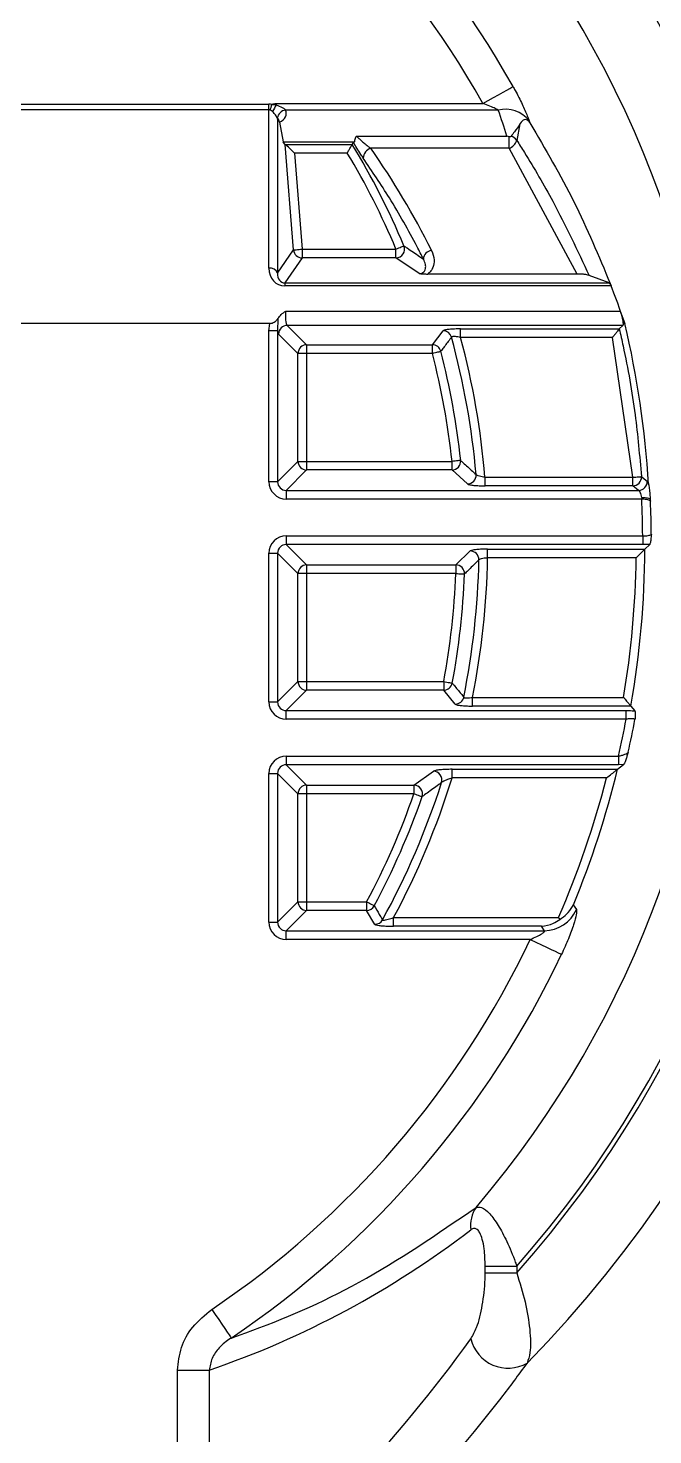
# Model space of a CAD drawing. Extents: x 7 to 135, y 1 to 99.
# Drawn here: x 129.419 to 130.494, y 43.749 to 46.17 of the extents above; entities that cross this region are included whole.
import ezdxf

# ---------------------------------------------------------------- set-up
doc = ezdxf.new("R2010")
doc.units = 0
doc.header["$MEASUREMENT"] = 0
doc.layers.add('OBJECT', color=7, linetype='CONTINUOUS')

msp = doc.modelspace()

# ---------------------------------------------------------------- linework, layer by layer
at = {"layer": 'OBJECT'}
for p, q in [((129.8333, 46.0295), (127.8466, 46.0295)), ((127.847, 46.0391), (129.8333, 46.0391)), ((129.8333, 46.0295), (129.8333, 46.0391)), ((129.8333, 45.757), (129.8333, 46.0295)), ((129.8396, 46.0266), (129.8358, 46.029)), ((129.8383, 46.0385), (129.8459, 46.0379)), ((129.8459, 46.0405), (129.8459, 46.0379)), ((129.8459, 46.0405), (130.2015, 46.0405)), ((130.228, 46.0292), (129.8621, 46.0292)), ((129.8482, 46.0136), (129.8482, 45.7485)), ((129.8514, 46.008), (129.8577, 45.9746)), ((130.2654, 46.0052), (130.2599, 45.9768)), ((130.2811, 46.0108), (130.2825, 46.0069)), ((129.984, 45.9843), (130.2429, 45.9843)), ((130.2465, 45.9633), (130.2465, 45.9832)), ((129.8577, 45.9746), (129.9805, 45.9746)), ((129.8613, 45.9701), (129.8579, 45.9741)), ((129.9794, 45.9741), (129.8579, 45.9741)), ((129.8757, 45.7885), (129.8613, 45.9701)), ((129.8614, 45.97), (129.9767, 45.97)), ((129.9767, 45.97), (129.9787, 45.9737)), ((129.9787, 45.9737), (129.9794, 45.9741)), ((129.9805, 45.9746), (129.9794, 45.9741)), ((130.2465, 45.9633), (130.0087, 45.9633)), ((130.3639, 45.7469), (130.2465, 45.9633)), ((129.9683, 45.9551), (129.8775, 45.9551)), ((129.8775, 45.9551), (129.8906, 45.7896)), ((129.8482, 45.7485), (129.8757, 45.7885)), ((129.8906, 45.7896), (129.8906, 45.7747)), ((129.8906, 45.7896), (130.052, 45.7896)), ((130.052, 45.7747), (130.052, 45.7896)), ((129.8906, 45.7747), (129.8609, 45.7315)), ((130.052, 45.7747), (129.8906, 45.7747)), ((130.0921, 45.7476), (130.052, 45.7747)), ((130.3639, 45.7469), (130.1066, 45.7469)), ((130.4187, 45.7315), (130.3844, 45.7445)), ((129.8609, 45.7315), (130.4187, 45.7315)), ((129.8609, 45.7315), (129.8609, 45.7263)), ((130.4223, 45.7263), (129.8609, 45.7263)), ((130.4205, 45.7308), (130.4223, 45.7263)), ((129.8625, 45.683), (130.4379, 45.683)), ((130.4379, 45.683), (130.4458, 45.6619)), ((129.8347, 45.6619), (127.8549, 45.6619)), ((129.8333, 45.6493), (129.8347, 45.6619)), ((129.8482, 45.6493), (129.8333, 45.6493)), ((129.8333, 45.3894), (129.8333, 45.6493)), ((129.8482, 45.6493), (129.8482, 45.3894)), ((129.8833, 45.6103), (129.85, 45.6436)), ((130.4424, 45.6585), (129.8649, 45.6585)), ((129.8649, 45.6585), (129.8982, 45.6252)), ((130.1147, 45.6252), (130.1332, 45.6492)), ((130.1632, 45.6524), (130.4363, 45.6524)), ((130.1632, 45.6375), (130.1632, 45.6524)), ((130.4424, 45.6585), (130.4363, 45.6524)), ((130.4363, 45.6524), (130.4363, 45.6524)), ((129.8982, 45.6252), (130.1147, 45.6252)), ((129.8982, 45.6252), (129.8982, 45.6103)), ((130.1147, 45.6103), (130.1147, 45.6252)), ((130.4244, 45.6375), (130.1632, 45.6375)), ((130.4596, 45.3972), (130.4244, 45.6375)), ((129.8833, 45.4244), (129.8833, 45.6103)), ((129.8982, 45.6103), (129.8833, 45.6103)), ((129.8982, 45.6103), (129.8982, 45.4244)), ((130.1147, 45.6103), (129.8982, 45.6103)), ((129.8482, 45.3894), (129.8833, 45.4244)), ((129.8833, 45.4244), (129.8982, 45.4244)), ((129.8982, 45.4244), (129.8982, 45.4096)), ((129.8982, 45.4244), (130.1485, 45.4244)), ((130.1485, 45.4096), (130.1485, 45.4244)), ((129.8982, 45.4096), (129.8631, 45.3745)), ((130.1485, 45.4096), (129.8982, 45.4096)), ((130.175, 45.3855), (130.1485, 45.4096)), ((129.8482, 45.3894), (129.8333, 45.3894)), ((130.2052, 45.3823), (130.2052, 45.3972)), ((130.2052, 45.3972), (130.4596, 45.3972)), ((130.4596, 45.3823), (130.2052, 45.3823)), ((130.4596, 45.3823), (130.4596, 45.3972)), ((130.4696, 45.3745), (130.4596, 45.3823)), ((129.8631, 45.3745), (129.8631, 45.3596)), ((129.8631, 45.3745), (130.4696, 45.3745)), ((130.4749, 45.3596), (129.8631, 45.3596)), ((130.4749, 45.3623), (130.4749, 45.3596)), ((129.8631, 45.2961), (130.4766, 45.2961)), ((129.8631, 45.2961), (129.8631, 45.2812)), ((130.4766, 45.2812), (129.8631, 45.2812)), ((129.8631, 45.2812), (129.8982, 45.2462)), ((130.4766, 45.2961), (130.4766, 45.2812)), ((130.4805, 45.2734), (130.4886, 45.2816)), ((129.8333, 45.0104), (129.8333, 45.2664)), ((129.8333, 45.2664), (129.8482, 45.2664)), ((129.8482, 45.2664), (129.8482, 45.0104)), ((129.8833, 45.2313), (129.8482, 45.2664)), ((130.155, 45.2462), (130.1798, 45.2702)), ((130.2097, 45.2734), (130.4805, 45.2734)), ((130.2097, 45.2585), (130.2097, 45.2734)), ((130.4654, 45.2585), (130.2097, 45.2585)), ((129.8833, 45.0454), (129.8833, 45.2313)), ((129.8982, 45.2313), (129.8833, 45.2313)), ((129.8982, 45.2462), (130.155, 45.2462)), ((129.8982, 45.2462), (129.8982, 45.2313)), ((129.8982, 45.2313), (129.8982, 45.0454)), ((130.155, 45.2313), (129.8982, 45.2313)), ((130.155, 45.2462), (130.155, 45.2313)), ((129.8482, 45.0104), (129.8833, 45.0454)), ((129.8833, 45.0454), (129.8982, 45.0454)), ((129.8982, 45.0454), (129.8982, 45.0306)), ((129.8982, 45.0454), (130.1342, 45.0454)), ((130.1342, 45.0454), (130.1342, 45.0306)), ((129.8982, 45.0306), (129.8631, 44.9955)), ((130.1342, 45.0306), (129.8982, 45.0306)), ((130.1541, 45.0065), (130.1342, 45.0306)), ((130.1838, 45.0033), (130.1838, 45.0182)), ((130.1838, 45.0182), (130.4437, 45.0182)), ((129.8333, 45.0104), (129.8482, 45.0104)), ((129.8631, 44.9806), (129.8631, 44.9955)), ((129.8631, 44.9955), (130.4482, 44.9955)), ((130.4563, 45.0033), (130.1838, 45.0033)), ((130.4482, 44.9806), (130.4482, 44.9955)), ((130.4563, 45.0033), (130.4632, 44.995)), ((130.4482, 44.9806), (129.8631, 44.9806)), ((129.8631, 44.9171), (130.4349, 44.9171)), ((129.8631, 44.9171), (129.8631, 44.9022)), ((130.4349, 44.9171), (130.4349, 44.9022)), ((130.4349, 44.9022), (129.8631, 44.9022)), ((129.8631, 44.9022), (129.8982, 44.8672)), ((130.083, 44.8672), (130.1164, 44.8912)), ((130.1486, 44.8944), (130.4334, 44.8944)), ((130.1486, 44.8795), (130.1486, 44.8944)), ((130.4334, 44.8944), (130.4436, 44.9024)), ((130.4436, 44.9024), (130.4349, 44.9022)), ((129.8333, 44.6314), (129.8333, 44.8874)), ((129.8333, 44.8874), (129.8482, 44.8874)), ((129.8482, 44.8874), (129.8482, 44.6314)), ((129.8833, 44.8523), (129.8482, 44.8874)), ((129.8982, 44.8672), (130.083, 44.8672)), ((129.8982, 44.8672), (129.8982, 44.8523)), ((130.083, 44.8672), (130.083, 44.8523)), ((130.4144, 44.8795), (130.1486, 44.8795)), ((129.8833, 44.6664), (129.8833, 44.8523)), ((129.8982, 44.8523), (129.8833, 44.8523)), ((129.8982, 44.8523), (129.8982, 44.6664)), ((130.083, 44.8523), (129.8982, 44.8523)), ((129.8482, 44.6314), (129.8833, 44.6664)), ((129.8982, 44.6516), (129.8631, 44.6165)), ((129.8833, 44.6664), (129.8982, 44.6664)), ((129.8982, 44.6664), (129.8982, 44.6516)), ((129.8982, 44.6664), (130.0015, 44.6664)), ((130.0015, 44.6516), (129.8982, 44.6516)), ((130.0015, 44.6664), (130.0015, 44.6516)), ((130.0158, 44.6275), (130.0015, 44.6516)), ((130.3572, 44.6612), (130.3624, 44.6532)), ((129.8333, 44.6314), (129.8482, 44.6314)), ((130.0479, 44.6243), (130.0479, 44.6392)), ((130.0479, 44.6392), (130.3318, 44.6392)), ((129.8631, 44.6016), (129.8631, 44.6165)), ((129.8631, 44.6165), (130.3074, 44.6165)), ((130.2831, 44.6016), (129.8631, 44.6016)), ((130.3022, 44.6243), (130.0479, 44.6243)), ((130.3074, 44.6165), (130.3022, 44.6243)), ((130.2055, 44.0392), (130.2598, 44.0392)), ((130.2055, 44.0276), (130.2055, 44.0392)), ((130.2055, 44.0276), (130.2598, 44.0276)), ((130.2598, 44.0392), (130.2598, 44.0276)), ((129.6761, 43.8601), (129.7304, 43.8601)), ((129.6761, 43.379), (129.6761, 43.8601)), ((129.7304, 43.8601), (129.7304, 43.4397))]:
    msp.add_line(p, q, dxfattribs=at)
at = {"layer": 'OBJECT', "flags": 128}
for points in [[(130.2015, 46.0405), (130.2109, 46.0458), (130.22, 46.0509), (130.2286, 46.0556), (130.2362, 46.0599), (130.2427, 46.0635), (130.2478, 46.0664), (130.2515, 46.0684), (130.2535, 46.0696)], [(129.8358, 46.029), (129.8361, 46.03), (129.8363, 46.0311), (129.8366, 46.0322), (129.837, 46.0334), (129.8373, 46.0347), (129.8376, 46.0359), (129.8379, 46.0372), (129.8383, 46.0385)], [(129.8775, 45.9551), (129.8746, 45.9578), (129.8718, 45.9605), (129.8691, 45.9629), (129.8668, 45.9651), (129.8647, 45.9669), (129.8631, 45.9684), (129.862, 45.9695), (129.8614, 45.97)], [(129.8757, 45.7885), (129.8762, 45.7885), (129.8772, 45.7886), (129.8786, 45.7887), (129.8805, 45.7888), (129.8827, 45.789), (129.8852, 45.7892), (129.8878, 45.7894), (129.8906, 45.7896)], [(130.052, 45.7896), (130.0545, 45.7907), (130.0569, 45.7917), (130.0592, 45.7926), (130.0612, 45.7935), (130.0629, 45.7942), (130.0642, 45.7948), (130.0652, 45.7952), (130.0657, 45.7954)], [(130.1147, 45.6103), (130.1173, 45.611), (130.1199, 45.6116), (130.1222, 45.6122), (130.1243, 45.6128), (130.1261, 45.6132), (130.1276, 45.6136), (130.1286, 45.6139), (130.1291, 45.614)], [(130.1633, 45.426), (130.1627, 45.426), (130.1617, 45.4259), (130.1602, 45.4257), (130.1584, 45.4255), (130.1562, 45.4253), (130.1538, 45.425), (130.1512, 45.4247), (130.1485, 45.4244)], [(130.4596, 45.3972), (130.4623, 45.3974), (130.4649, 45.3975), (130.4673, 45.3977), (130.4694, 45.3979), (130.4713, 45.398), (130.4728, 45.3981), (130.4738, 45.3982), (130.4744, 45.3982)], [(130.4744, 45.3982), (130.4791, 45.3946), (130.4844, 45.3903)], [(130.155, 45.2313), (130.1577, 45.2312), (130.1603, 45.2311), (130.1628, 45.231), (130.165, 45.2309), (130.1668, 45.2308), (130.1683, 45.2307), (130.1693, 45.2307), (130.1699, 45.2307)], [(130.1342, 45.0454), (130.1369, 45.0449), (130.1395, 45.0445), (130.1419, 45.044), (130.144, 45.0436), (130.1458, 45.0433), (130.1473, 45.043), (130.1483, 45.0428), (130.1489, 45.0427)], [(130.083, 44.8523), (130.0855, 44.8514), (130.088, 44.8505), (130.0903, 44.8497), (130.0924, 44.849), (130.0941, 44.8484), (130.0955, 44.8479), (130.0965, 44.8476), (130.097, 44.8474)], [(130.0015, 44.6664), (130.0039, 44.6652), (130.0062, 44.6639), (130.0083, 44.6628), (130.0103, 44.6618), (130.0119, 44.6609), (130.0132, 44.6602), (130.0141, 44.6597), (130.0146, 44.6594)], [(130.2831, 44.6016), (130.2929, 44.597), (130.3023, 44.5925), (130.3111, 44.5883), (130.319, 44.5845), (130.3258, 44.5813), (130.3311, 44.5788), (130.3349, 44.577), (130.3369, 44.576)], [(129.7351, 43.9648), (129.7411, 43.9559), (129.747, 43.9472), (129.7524, 43.9391), (129.7573, 43.9318), (129.7615, 43.9257), (129.7648, 43.9208), (129.7671, 43.9173), (129.7684, 43.9154)]]:
    msp.add_lwpolyline(points, dxfattribs=at)
at = {"layer": 'OBJECT'}
for centre, radius, start, end in [((128.8466, 45.2837), 1.6115, 29.1881, 61.0234), ((128.8466, 45.2837), 2.0098, 315.4001, 44.5999), ((128.8466, 45.2837), 1.5519, 29.1881, 61.0234), ((128.8466, 45.2837), 1.8907, 318.3698, 41.6302), ((128.8466, 45.2837), 1.8831, 318.6329, 41.3671), ((128.8466, 45.2837), 1.764, 319.599, 40.401), ((129.96, 45.9672), 0.1342, 148.1844, 153.7192), ((129.8642, 46.0127), 0.0166, 97.0686, 171.4516), ((130.2399, 45.9776), 0.0529, 38.8789, 102.9918), ((130.2462, 45.9677), 0.0165, 33.8181, 77.1402), ((128.8466, 45.2837), 1.3221, 22.7693, 31.273), ((130.0132, 45.9465), 0.0174, 105.0118, 180.8664), ((130.2402, 45.9829), 0.0206, 287.7796, 342.7642), ((128.8466, 45.2837), 1.3073, 22.7693, 30.9065), ((129.8907, 45.7898), 0.0151, 185.2968, 269.4085), ((130.0516, 45.7899), 0.0152, 271.6809, 21.0884), ((130.1157, 45.7713), 0.0166, 99.1646, 175.5306), ((129.8352, 45.7429), 0.0142, 23.2848, 97.4616), ((129.8651, 45.6433), 0.0152, 90.9897, 179.0098), ((130.133, 45.6341), 0.0151, 15.9612, 89.2824), ((128.8466, 45.2837), 1.6433, 3.5374, 13.3047), ((129.8985, 45.61), 0.0152, 90.9897, 179.0103), ((130.1145, 45.61), 0.0151, 15.1717, 89.2708), ((128.8466, 45.2837), 1.3484, 5.0219, 15.244), ((128.8466, 45.2837), 1.3633, 4.7755, 15.044), ((128.8466, 45.2837), 1.3095, 6.1705, 14.4425), ((128.8466, 45.2837), 1.3244, 6.1705, 14.4425), ((129.8985, 45.4247), 0.0152, 180.9901, 269.0099), ((130.1482, 45.4247), 0.0152, 271.1341, 5.0362), ((130.1747, 45.4007), 0.0152, 271.1053, 3.9166), ((130.4593, 45.3975), 0.0152, 271.3909, 2.8145), ((130.4693, 45.3897), 0.0152, 271.387, 2.5226), ((128.8466, 45.2837), 1.63, 0.4374, 2.6689), ((128.8466, 45.2837), 1.6449, 0.5412, 2.5092), ((128.8466, 45.2837), 1.3484, 348.6571, 358.7804), ((130.1795, 45.255), 0.0152, 359.7971, 88.9831), ((128.8466, 45.2837), 1.3633, 348.7695, 358.943), ((128.8466, 45.2837), 1.619, 350.5612, 359.11), ((128.8466, 45.2837), 1.6339, 350.1184, 359.6402), ((129.8985, 45.231), 0.0152, 90.9902, 179.0098), ((128.8466, 45.2837), 1.3095, 349.5171, 357.7063), ((128.8466, 45.2837), 1.3244, 349.5171, 357.7063), ((130.1548, 45.231), 0.0152, 358.7478, 88.9588), ((129.8985, 45.0457), 0.0152, 180.9902, 269.01), ((130.134, 45.0457), 0.0151, 270.7923, 348.7251), ((130.1539, 45.0217), 0.0151, 270.7792, 347.878), ((128.8466, 45.2837), 1.63, 347.0044, 349.2838), ((128.8466, 45.2837), 1.6449, 347.356, 349.3646), ((130.116, 44.876), 0.0152, 343.6956, 88.5159), ((128.8466, 45.2837), 1.6339, 337.6034, 346.2171), ((129.8985, 44.852), 0.0152, 90.9899, 179.0098), ((128.8466, 45.2837), 1.3484, 331.2561, 342.2117), ((128.8466, 45.2837), 1.3633, 331.7861, 342.7552), ((130.0826, 44.852), 0.0152, 342.3017, 88.4625), ((128.8466, 45.2837), 1.619, 336.5411, 345.5444), ((128.8466, 45.2837), 1.3095, 331.8766, 340.7645), ((128.8466, 45.2837), 1.3244, 331.8766, 340.7645), ((129.8985, 44.6667), 0.0152, 180.9901, 269.0101), ((130.0013, 44.6667), 0.0151, 270.544, 331.3324), ((130.3068, 44.677), 0.0605, 270.6135, 336.8002), ((130.0157, 44.6427), 0.0151, 270.5364, 330.7198), ((128.8466, 45.2837), 1.5902, 303.9666, 334.6002), ((128.8466, 45.2837), 1.6498, 303.9666, 334.6002), ((128.8466, 45.2895), 3.0068, 273.8025, 340.2009), ((128.8466, 45.2895), 2.7223, 305.5385, 338.2371), ((128.8466, 45.2895), 2.3227, 281.5486, 333.4328), ((128.8466, 45.2837), 2.31, 285.3009, 333.4367), ((128.8466, 45.2895), 2.5186, 305.7276, 335.8244), ((128.8466, 45.2895), 2.6951, 305.7175, 337.3213), ((130.2329, 44.11), 0.0526, 144.7094, 188.963), ((130.2447, 43.9291), 0.0655, 193.1, 300.1659)]:
    msp.add_arc(centre, radius, start, end, dxfattribs=at)
for centre, major_axis, ratio, start_param, end_param in [((129.8333, 45.9925), (0, -0.0467), 0.642788, 2.976925, 3.141593), ((129.8333, 45.9925), (0, 0.037), 0.405078, 6.118518, 6.283185), ((129.8333, 46.0237), (0.03, 0), 0.656159, 5.359389, 6.567915), ((128.8466, 45.5379), (0, 1.4794), 0.989974, 5.018904, 5.050905), ((129.8333, 46.0124), (0.015, 0), 0.66953, 0.122173, 0.284729), ((129.8569, 45.989), (-0.0012, 0.015), 0.093471, 2.844811, 3.011977), ((129.8763, 45.9703), (0.015, 0), 0.122392, 3.244893, 3.273573), ((128.8466, 45.1465), (0, 1.4256), 0.994678, 5.178893, 5.322583), ((129.8636, 45.76), (0.0115, 0.0322), 0.868615, 1.960689, 3.442238), ((129.8636, 45.7503), (0.007, 0.018), 0.760671, 1.953772, 3.43532), ((128.8466, 45.1085), (0, 1.7003), 0.994678, 5.043867, 5.087084), ((129.8653, 45.6734), (0, 0.015), 0.245569, 0.872665, 3.01942), ((129.8504, 45.6734), (0, 0.03), 0.122785, 2.502054, 3.01942), ((129.8636, 45.3898), (0.0215, 0.0215), 0.985257, 2.363621, 3.919564), ((129.8636, 45.3898), (0.0111, 0.0111), 0.957239, 2.363621, 3.919564), ((129.8636, 45.2659), (0.0215, -0.0215), 0.985257, 2.363621, 3.919564), ((129.8636, 45.2659), (-0.0111, 0.0111), 0.957239, 5.505213, 7.061157), ((129.8636, 45.0108), (0.0215, 0.0215), 0.985257, 2.363621, 3.919564), ((129.8636, 45.0108), (0.0111, 0.0111), 0.957239, 2.363621, 3.919564), ((129.8636, 44.8869), (0.0215, -0.0215), 0.985257, 2.363621, 3.919564), ((129.8636, 44.8869), (-0.0111, 0.0111), 0.957239, 5.505213, 7.061157), ((129.8636, 44.6318), (0.0215, 0.0215), 0.985257, 2.363621, 3.919564), ((129.8636, 44.6318), (0.0111, 0.0111), 0.957239, 2.363621, 3.919564), ((129.2047, 45.2837), (1.5665, 0), 0.964711, 5.054638, 5.385183), ((128.137, 45.2837), (2.4885, 0), 0.964711, 5.407313, 5.67616)]:
    msp.add_ellipse(centre, major_axis=major_axis, ratio=ratio, start_param=start_param, end_param=end_param, dxfattribs=at)
for points, knots in [([(130.2535, 46.0696), (130.2547, 46.0674), (130.2603, 46.0572), (130.2692, 46.0396), (130.277, 46.0219), (130.2801, 46.0136), (130.2811, 46.0108)], [0, 0, 0, 0, 0.105572, 0.488067, 0.830771, 1, 1, 1, 1]), ([(129.8383, 46.0385), (129.8391, 46.0389), (129.8415, 46.0402), (129.8442, 46.0404), (129.8459, 46.0405)], [0, 0, 0, 0, 0.352326, 1, 1, 1, 1]), ([(129.8459, 46.0379), (129.8494, 46.0367), (129.8545, 46.0348), (129.8599, 46.0314), (129.8615, 46.0298), (129.8621, 46.0292)], [0, 0, 0, 0, 0.570989, 0.837243, 1, 1, 1, 1]), ([(130.228, 46.0292), (130.227, 46.0298), (130.2235, 46.0317), (130.2157, 46.0351), (130.2078, 46.0383), (130.2026, 46.0401), (130.2015, 46.0405)], [0, 0, 0, 0, 0.1292355, 0.4483462, 0.8739354, 1, 1, 1, 1]), ([(129.8477, 46.0152), (129.8474, 46.0159), (129.8466, 46.0175), (129.8442, 46.0215), (129.8418, 46.0247), (129.8398, 46.0264), (129.8396, 46.0266)], [0, 0, 0, 0, 0.199364, 0.47054, 0.941491, 1, 1, 1, 1]), ([(129.8514, 46.008), (129.8511, 46.0094), (129.8504, 46.0128), (129.8493, 46.0144), (129.8486, 46.0139), (129.8482, 46.0136), (129.8482, 46.0136)], [0, 0, 0, 0, 0.247974, 0.58758, 0.994998, 1, 1, 1, 1]), ([(130.2654, 46.0052), (130.2625, 46.0009), (130.2581, 45.9945), (130.2519, 45.9865), (130.2499, 45.9837)], [0, 0, 0, 0, 0.661286, 1, 1, 1, 1]), ([(130.2825, 46.0069), (130.2816, 46.0083), (130.2796, 46.011), (130.276, 46.0132), (130.271, 46.0127), (130.2676, 46.0088), (130.2656, 46.0055), (130.2654, 46.0052)], [0, 0, 0, 0, 0.136462, 0.272406, 0.502922, 0.956496, 1, 1, 1, 1]), ([(130.2825, 46.0069), (130.3089, 45.962), (130.3617, 45.872), (130.4009, 45.778), (130.4205, 45.7308)], [0, 0, 0, 0, 0.49854, 1, 1, 1, 1]), ([(129.984, 45.9843), (129.984, 45.9843), (129.9834, 45.9836), (129.9814, 45.9805), (129.9809, 45.9772), (129.9805, 45.9746)], [0, 0, 0, 0, 0.010978, 0.239529, 1, 1, 1, 1]), ([(129.984, 45.9843), (129.9849, 45.9833), (129.9871, 45.9811), (129.9917, 45.9769), (129.9976, 45.9719), (130.0035, 45.9671), (130.0072, 45.9644), (130.0087, 45.9633)], [0, 0, 0, 0, 0.1426438, 0.3322468, 0.5633809, 0.8258007, 1, 1, 1, 1]), ([(130.2465, 45.9832), (130.2454, 45.9835), (130.2442, 45.9839), (130.243, 45.9843), (130.2429, 45.9843)], [0, 0, 0, 0, 0.921668, 1, 1, 1, 1]), ([(130.2499, 45.9837), (130.2497, 45.9836), (130.2494, 45.9833), (130.2487, 45.9831), (130.2479, 45.983), (130.2471, 45.983), (130.2467, 45.9831), (130.2465, 45.9832)], [0, 0, 0, 0, 0.2074463, 0.4139154, 0.630256, 0.8631887, 1, 1, 1, 1]), ([(129.9683, 45.9551), (129.9683, 45.9552), (129.9688, 45.9562), (129.9703, 45.9588), (129.9725, 45.9627), (129.9746, 45.9664), (129.9761, 45.969), (129.9765, 45.9697), (129.9767, 45.97)], [0, 0, 0, 0, 0.007089, 0.1421806, 0.3845246, 0.598927, 0.7991888, 1, 1, 1, 1]), ([(129.9958, 45.9463), (129.9944, 45.9484), (129.9908, 45.9536), (129.9848, 45.9633), (129.9806, 45.9704), (129.9787, 45.9737)], [0, 0, 0, 0, 0.265016, 0.654328, 1, 1, 1, 1]), ([(130.2599, 45.9768), (130.2643, 45.9699), (130.2861, 45.9355), (130.3308, 45.859), (130.3644, 45.7873), (130.3844, 45.7445)], [0, 0, 0, 0, 0.091462, 0.457412, 1, 1, 1, 1]), ([(130.0992, 45.7726), (130.0956, 45.7797), (130.0775, 45.8152), (130.0445, 45.8737), (130.011, 45.9236), (129.9958, 45.9463)], [0, 0, 0, 0, 0.1198452, 0.5994125, 1, 1, 1, 1]), ([(130.0657, 45.7954), (130.0675, 45.7942), (130.0766, 45.7881), (130.0877, 45.7805), (130.097, 45.7741), (130.0992, 45.7726)], [0, 0, 0, 0, 0.160075, 0.800378, 1, 1, 1, 1]), ([(130.1131, 45.7876), (130.1151, 45.7821), (130.1186, 45.7725), (130.1165, 45.7596), (130.112, 45.7514), (130.108, 45.7481), (130.1066, 45.7469)], [0, 0, 0, 0, 0.39376, 0.689369, 0.889337, 1, 1, 1, 1]), ([(130.0921, 45.7476), (130.0929, 45.7476), (130.094, 45.7477), (130.0959, 45.7481), (130.0973, 45.7487), (130.0994, 45.7499), (130.1016, 45.7524), (130.1033, 45.7572), (130.1032, 45.7642), (130.1007, 45.7695), (130.0992, 45.7726)], [0, 0, 0, 0, 0.042913, 0.064595, 0.116677, 0.137901, 0.239878, 0.395454, 0.648764, 1, 1, 1, 1]), ([(130.0921, 45.7476), (130.0922, 45.7476), (130.0925, 45.7476), (130.0946, 45.7473), (130.0992, 45.747), (130.1041, 45.7469), (130.1066, 45.7469)], [0, 0, 0, 0, 0.009919, 0.084253, 0.52273, 1, 1, 1, 1]), ([(130.3844, 45.7445), (130.3828, 45.745), (130.3801, 45.7457), (130.3738, 45.7465), (130.3684, 45.7468), (130.3653, 45.7469), (130.3639, 45.7469)], [0, 0, 0, 0, 0.39963, 0.6804285, 0.8611697, 1, 1, 1, 1]), ([(130.4187, 45.7315), (130.4193, 45.7311), (130.4204, 45.7303), (130.4217, 45.7279), (130.4222, 45.7264), (130.4223, 45.7263)], [0, 0, 0, 0, 0.471931, 0.943806, 1, 1, 1, 1]), ([(129.8347, 45.6619), (129.8361, 45.662), (129.839, 45.6623), (129.8433, 45.6644), (129.8467, 45.6672), (129.8483, 45.6696), (129.8489, 45.6705)], [0, 0, 0, 0, 0.225238, 0.448344, 0.797044, 1, 1, 1, 1]), ([(129.8489, 45.6705), (129.8485, 45.6646), (129.8481, 45.6574), (129.8482, 45.6506), (129.8482, 45.6493)], [0, 0, 0, 0, 0.81799, 1, 1, 1, 1]), ([(129.8489, 45.6705), (129.8506, 45.6728), (129.8542, 45.6775), (129.8597, 45.6812), (129.8625, 45.683), (129.8625, 45.683)], [0, 0, 0, 0, 0.484792, 0.99279, 1, 1, 1, 1]), ([(130.4379, 45.683), (130.4385, 45.6816), (130.4395, 45.6787), (130.4409, 45.6733), (130.4421, 45.6681), (130.4427, 45.6636), (130.4429, 45.6603), (130.4427, 45.6589), (130.4425, 45.6586), (130.4424, 45.6585)], [0, 0, 0, 0, 0.166851, 0.333768, 0.498213, 0.656521, 0.808731, 0.957602, 1, 1, 1, 1]), ([(130.1632, 45.6524), (130.1597, 45.6524), (130.1527, 45.6523), (130.1435, 45.6517), (130.1367, 45.6507), (130.1339, 45.6498), (130.1333, 45.6493), (130.1332, 45.6492)], [0, 0, 0, 0, 0.238134, 0.476561, 0.707589, 0.930674, 1, 1, 1, 1]), ([(130.4363, 45.6524), (130.436, 45.652), (130.4354, 45.6513), (130.4333, 45.6486), (130.4302, 45.6447), (130.427, 45.6407), (130.4251, 45.6383), (130.4245, 45.6376), (130.4244, 45.6375)], [0, 0, 0, 0, 0.18473, 0.368523, 0.623634, 0.882783, 0.993688, 1, 1, 1, 1]), ([(130.4363, 45.6524), (130.4385, 45.6426), (130.4495, 45.5938), (130.4645, 45.5093), (130.4712, 45.4338), (130.4744, 45.3982)], [0, 0, 0, 0, 0.116616, 0.583453, 1, 1, 1, 1]), ([(130.1476, 45.6382), (130.1466, 45.637), (130.142, 45.6309), (130.1359, 45.6228), (130.1306, 45.616), (130.1291, 45.614)], [0, 0, 0, 0, 0.151508, 0.757538, 1, 1, 1, 1]), ([(130.1632, 45.6375), (130.1616, 45.6379), (130.1585, 45.6386), (130.1542, 45.6392), (130.1507, 45.6393), (130.1483, 45.639), (130.1478, 45.6385), (130.1476, 45.6382)], [0, 0, 0, 0, 0.214837, 0.422061, 0.614243, 0.807182, 1, 1, 1, 1]), ([(130.1633, 45.426), (130.164, 45.4254), (130.1702, 45.4198), (130.179, 45.4117), (130.1871, 45.4043), (130.1898, 45.4017)], [0, 0, 0, 0, 0.083466, 0.68667, 1, 1, 1, 1]), ([(130.2052, 45.3972), (130.2034, 45.3974), (130.2, 45.3977), (130.1954, 45.3988), (130.1918, 45.4), (130.1903, 45.4011), (130.1899, 45.4016), (130.1898, 45.4017)], [0, 0, 0, 0, 0.231643, 0.462987, 0.701648, 0.946437, 1, 1, 1, 1]), ([(130.175, 45.3855), (130.1758, 45.3851), (130.1774, 45.3843), (130.1838, 45.3833), (130.1924, 45.3826), (130.2001, 45.3823), (130.2043, 45.3823), (130.2052, 45.3823)], [0, 0, 0, 0, 0.235531, 0.471034, 0.707056, 0.94205, 1, 1, 1, 1]), ([(130.4844, 45.3903), (130.485, 45.3896), (130.4858, 45.3886), (130.4866, 45.3859), (130.4868, 45.3851)], [0, 0, 0, 0, 0.693721, 1, 1, 1, 1]), ([(130.4868, 45.3851), (130.4868, 45.3849), (130.4869, 45.3844), (130.487, 45.3835), (130.4873, 45.3813), (130.488, 45.3765), (130.4889, 45.3688), (130.4893, 45.3623), (130.4894, 45.3596)], [0, 0, 0, 0, 0.014349, 0.064128, 0.113277, 0.309935, 0.707927, 1, 1, 1, 1]), ([(130.4749, 45.3623), (130.4746, 45.3639), (130.474, 45.3672), (130.4725, 45.3711), (130.471, 45.3736), (130.4701, 45.3742), (130.4696, 45.3745)], [0, 0, 0, 0, 0.261282, 0.522135, 0.793798, 1, 1, 1, 1]), ([(130.4894, 45.3596), (130.4887, 45.3599), (130.4872, 45.3605), (130.4831, 45.3612), (130.4789, 45.3616), (130.4761, 45.362), (130.475, 45.3623), (130.4749, 45.3623)], [0, 0, 0, 0, 0.2752189, 0.550334, 0.828176, 0.9753594, 1, 1, 1, 1]), ([(130.49, 45.3557), (130.4896, 45.3561), (130.4887, 45.357), (130.4854, 45.3582), (130.481, 45.3591), (130.4772, 45.3595), (130.4752, 45.3596), (130.4749, 45.3596)], [0, 0, 0, 0, 0.24232, 0.484664, 0.72566, 0.96082, 1, 1, 1, 1]), ([(130.4894, 45.3596), (130.4896, 45.3583), (130.4898, 45.357), (130.49, 45.3557), (130.49, 45.3557)], [0, 0, 0, 0, 0.968723, 1, 1, 1, 1]), ([(130.4766, 45.2961), (130.4783, 45.2962), (130.4815, 45.2962), (130.486, 45.2968), (130.4893, 45.2976), (130.491, 45.2985), (130.4914, 45.2991), (130.4915, 45.2992)], [0, 0, 0, 0, 0.224553, 0.449027, 0.675891, 0.908583, 1, 1, 1, 1]), ([(130.4886, 45.2816), (130.4854, 45.2814), (130.4815, 45.2813), (130.4774, 45.2812), (130.4766, 45.2812)], [0, 0, 0, 0, 0.812715, 1, 1, 1, 1]), ([(130.4915, 45.2992), (130.4915, 45.2992), (130.4912, 45.296), (130.4906, 45.2901), (130.4897, 45.2836), (130.4889, 45.2821), (130.4886, 45.2816)], [0, 0, 0, 0, 0.0051061, 0.4019704, 0.7505879, 1, 1, 1, 1]), ([(130.1947, 45.255), (130.1935, 45.2538), (130.1873, 45.2477), (130.179, 45.2395), (130.172, 45.2327), (130.1699, 45.2307)], [0, 0, 0, 0, 0.150973, 0.754867, 1, 1, 1, 1]), ([(130.2097, 45.2734), (130.2063, 45.2734), (130.1996, 45.2733), (130.1906, 45.2727), (130.1838, 45.2717), (130.1807, 45.2709), (130.18, 45.2703), (130.1798, 45.2702)], [0, 0, 0, 0, 0.230966, 0.46189, 0.693884, 0.927666, 1, 1, 1, 1]), ([(130.1947, 45.255), (130.1951, 45.2554), (130.1959, 45.2563), (130.1992, 45.2574), (130.2035, 45.2582), (130.2073, 45.2585), (130.2093, 45.2585), (130.2097, 45.2585)], [0, 0, 0, 0, 0.24211, 0.484332, 0.723078, 0.954662, 1, 1, 1, 1]), ([(130.4654, 45.2585), (130.4654, 45.2586), (130.4661, 45.2592), (130.4688, 45.2619), (130.4731, 45.2661), (130.4771, 45.2701), (130.4796, 45.2725), (130.4802, 45.2731), (130.4805, 45.2734)], [0, 0, 0, 0, 0.005735, 0.09658, 0.432538, 0.678401, 0.838642, 1, 1, 1, 1]), ([(130.1489, 45.0427), (130.1499, 45.0415), (130.1549, 45.0354), (130.1615, 45.0273), (130.1671, 45.0205), (130.1687, 45.0185)], [0, 0, 0, 0, 0.151406, 0.757028, 1, 1, 1, 1]), ([(130.1687, 45.0185), (130.1687, 45.0184), (130.169, 45.0179), (130.1705, 45.0173), (130.1738, 45.0171), (130.1785, 45.0173), (130.182, 45.0179), (130.1838, 45.0182)], [0, 0, 0, 0, 0.0881416, 0.296209, 0.519384, 0.7600541, 1, 1, 1, 1]), ([(130.4437, 45.0182), (130.4437, 45.0181), (130.4442, 45.0175), (130.4464, 45.0149), (130.4499, 45.0108), (130.4533, 45.0068), (130.4555, 45.0042), (130.456, 45.0036), (130.4563, 45.0033)], [0, 0, 0, 0, 0.006094, 0.092481, 0.403716, 0.649929, 0.824502, 1, 1, 1, 1]), ([(130.1541, 45.0065), (130.1547, 45.0061), (130.156, 45.0053), (130.1619, 45.0043), (130.17, 45.0036), (130.1777, 45.0033), (130.1824, 45.0033), (130.1838, 45.0033)], [0, 0, 0, 0, 0.226183, 0.452427, 0.6778, 0.905698, 1, 1, 1, 1]), ([(130.4482, 44.9955), (130.4517, 44.9954), (130.4569, 44.9954), (130.4616, 44.9951), (130.4632, 44.995)], [0, 0, 0, 0, 0.65071, 1, 1, 1, 1]), ([(130.4632, 44.995), (130.4634, 44.9944), (130.4639, 44.9931), (130.4639, 44.9875), (130.4635, 44.9825), (130.4633, 44.9801), (130.4633, 44.9801)], [0, 0, 0, 0, 0.27565, 0.662124, 0.994369, 1, 1, 1, 1]), ([(130.4633, 44.9801), (130.463, 44.9804), (130.4625, 44.981), (130.4598, 44.9815), (130.456, 44.9815), (130.452, 44.9812), (130.4493, 44.9808), (130.4482, 44.9806)], [0, 0, 0, 0, 0.212154, 0.424537, 0.633207, 0.847153, 1, 1, 1, 1]), ([(130.4349, 44.9171), (130.4369, 44.9176), (130.441, 44.9185), (130.4463, 44.9204), (130.4502, 44.9221), (130.4512, 44.9232), (130.4517, 44.9236)], [0, 0, 0, 0, 0.261331, 0.522366, 0.78901, 1, 1, 1, 1]), ([(130.4517, 44.9236), (130.4516, 44.9236), (130.4509, 44.9214), (130.4495, 44.917), (130.4473, 44.9103), (130.4451, 44.9045), (130.444, 44.903), (130.4436, 44.9024)], [0, 0, 0, 0, 0.004525, 0.246193, 0.486855, 0.779832, 1, 1, 1, 1]), ([(130.1486, 44.8944), (130.1449, 44.8944), (130.1374, 44.8943), (130.1275, 44.8936), (130.1196, 44.8926), (130.1174, 44.8917), (130.1164, 44.8912)], [0, 0, 0, 0, 0.247401, 0.494709, 0.74314, 1, 1, 1, 1]), ([(130.4144, 44.8795), (130.4144, 44.8796), (130.4152, 44.8802), (130.4188, 44.883), (130.4244, 44.8873), (130.4295, 44.8913), (130.4324, 44.8936), (130.4331, 44.8942), (130.4334, 44.8944)], [0, 0, 0, 0, 0.005305, 0.098366, 0.475356, 0.718659, 0.858628, 1, 1, 1, 1]), ([(130.1305, 44.8718), (130.1289, 44.8705), (130.1206, 44.8644), (130.1095, 44.8563), (130.0999, 44.8494), (130.097, 44.8474)], [0, 0, 0, 0, 0.1500049, 0.7500219, 1, 1, 1, 1]), ([(130.1305, 44.8718), (130.1311, 44.8723), (130.1323, 44.8734), (130.1362, 44.8754), (130.1416, 44.8775), (130.1461, 44.8788), (130.1486, 44.8795)], [0, 0, 0, 0, 0.221306, 0.441414, 0.696864, 1, 1, 1, 1]), ([(130.0146, 44.6594), (130.0153, 44.6582), (130.019, 44.6521), (130.0237, 44.644), (130.0277, 44.6372), (130.0288, 44.6353)], [0, 0, 0, 0, 0.151779, 0.758894, 1, 1, 1, 1]), ([(130.334, 44.6358), (130.3381, 44.6387), (130.3469, 44.6451), (130.3536, 44.6543), (130.3567, 44.6601), (130.3572, 44.6611), (130.3572, 44.6612)], [0, 0, 0, 0, 0.4086435, 0.8981927, 0.9915544, 1, 1, 1, 1]), ([(130.3624, 44.6532), (130.3625, 44.6529), (130.3632, 44.6515), (130.3627, 44.6446), (130.358, 44.6272), (130.3492, 44.6029), (130.341, 44.585), (130.3369, 44.576)], [0, 0, 0, 0, 0.046354, 0.2555, 0.486787, 0.742851, 1, 1, 1, 1]), ([(130.0158, 44.6275), (130.0163, 44.6272), (130.0173, 44.6264), (130.0226, 44.6255), (130.03, 44.6248), (130.0389, 44.6244), (130.0451, 44.6243), (130.0479, 44.6243)], [0, 0, 0, 0, 0.195442, 0.390689, 0.591672, 0.814207, 1, 1, 1, 1]), ([(130.0288, 44.6353), (130.029, 44.6351), (130.0292, 44.6348), (130.031, 44.6347), (130.0342, 44.6352), (130.04, 44.6366), (130.0448, 44.6382), (130.0479, 44.6392)], [0, 0, 0, 0, 0.113932, 0.249186, 0.416117, 0.62792, 1, 1, 1, 1]), ([(130.3022, 44.6243), (130.3023, 44.6243), (130.3092, 44.6247), (130.3202, 44.6273), (130.3303, 44.6335), (130.334, 44.6358)], [0, 0, 0, 0, 0.008424, 0.637869, 1, 1, 1, 1]), ([(130.3318, 44.6392), (130.3318, 44.6391), (130.3325, 44.638), (130.3333, 44.6369), (130.334, 44.6358), (130.334, 44.6358)], [0, 0, 0, 0, 0.038939, 0.947631, 1, 1, 1, 1]), ([(130.2831, 44.6016), (130.2869, 44.6033), (130.2938, 44.6063), (130.3013, 44.6103), (130.3055, 44.613), (130.3073, 44.6145), (130.308, 44.6156), (130.308, 44.6161), (130.3077, 44.6164), (130.3075, 44.6164), (130.3074, 44.6165)], [0, 0, 0, 0, 0.352053, 0.63882, 0.732281, 0.830173, 0.893655, 0.957422, 0.968454, 1, 1, 1, 1]), ([(131.6083, 44.2604), (131.5745, 44.1766), (131.5063, 44.0075), (131.3739, 43.7654), (131.2182, 43.5321), (131.038, 43.3119), (130.8353, 43.108), (130.6127, 42.9242), (130.3733, 42.7631), (130.1203, 42.6266), (129.8579, 42.5164), (129.59, 42.4334), (129.3203, 42.3752), (129.1388, 42.3579), (129.0488, 42.3493)], [0, 0, 0, 0, 0.080321, 0.16194, 0.244772, 0.329378, 0.414487, 0.5, 0.585518, 0.670628, 0.755228, 0.838065, 0.919682, 1, 1, 1, 1]), ([(130.3525, 43.1968), (130.4422, 43.2667), (130.6225, 43.4071), (130.8541, 43.6614), (131.0551, 43.9405), (131.1552, 44.1459), (131.2051, 44.2481)], [0, 0, 0, 0, 0.248894, 0.5, 0.751106, 1, 1, 1, 1]), ([(129.7684, 43.9154), (129.7767, 43.9184), (129.8504, 43.9444), (129.9924, 44.0052), (130.123, 44.0946), (130.1899, 44.1404)], [0, 0, 0, 0, 0.058887, 0.517849, 1, 1, 1, 1]), ([(130.1899, 44.1404), (130.1929, 44.1409), (130.1993, 44.1421), (130.2128, 44.1312), (130.2281, 44.1103), (130.2435, 44.0813), (130.2539, 44.0562), (130.259, 44.0415), (130.2598, 44.0392)], [0, 0, 0, 0, 0.167208, 0.364973, 0.550353, 0.742656, 0.959323, 1, 1, 1, 1]), ([(130.2055, 44.0392), (130.2052, 44.0494), (130.2047, 44.0655), (130.2011, 44.0849), (130.1969, 44.0964), (130.1921, 44.1028), (130.1865, 44.1051), (130.1829, 44.103), (130.1809, 44.1018)], [0, 0, 0, 0, 0.29881, 0.473692, 0.618553, 0.738233, 0.858031, 1, 1, 1, 1]), ([(130.1809, 43.9143), (130.1843, 43.9204), (130.1929, 43.9356), (130.2014, 43.9718), (130.2052, 44.005), (130.2054, 44.024), (130.2055, 44.0276)], [0, 0, 0, 0, 0.23048, 0.56858, 0.916912, 1, 1, 1, 1]), ([(130.2598, 44.0276), (130.265, 44.0109), (130.2755, 43.9769), (130.2833, 43.9286), (130.2843, 43.8915), (130.2796, 43.878), (130.2777, 43.8725)], [0, 0, 0, 0, 0.2613215, 0.5279036, 0.8083265, 1, 1, 1, 1]), ([(129.6761, 43.8601), (129.6775, 43.8734), (129.6803, 43.8999), (129.7014, 43.9373), (129.7234, 43.9553), (129.7351, 43.9648)], [0, 0, 0, 0, 0.319458, 0.638007, 1, 1, 1, 1]), ([(129.7684, 43.9154), (129.768, 43.9152), (129.7605, 43.9106), (129.7481, 43.9002), (129.7344, 43.8815), (129.7317, 43.8671), (129.7304, 43.8601)], [0, 0, 0, 0, 0.019846, 0.385327, 0.704043, 1, 1, 1, 1]), ([(130.2777, 43.8725), (130.2627, 43.8522), (130.1875, 43.751), (130.0715, 43.6204), (129.9301, 43.484), (129.8513, 43.4191), (129.8118, 43.3867)], [0, 0, 0, 0, 0.1017702, 0.5092943, 0.7544094, 1, 1, 1, 1])]:
    msp.add_open_spline(points, degree=3, knots=knots, dxfattribs=at)

doc.saveas('drawing.dxf')
